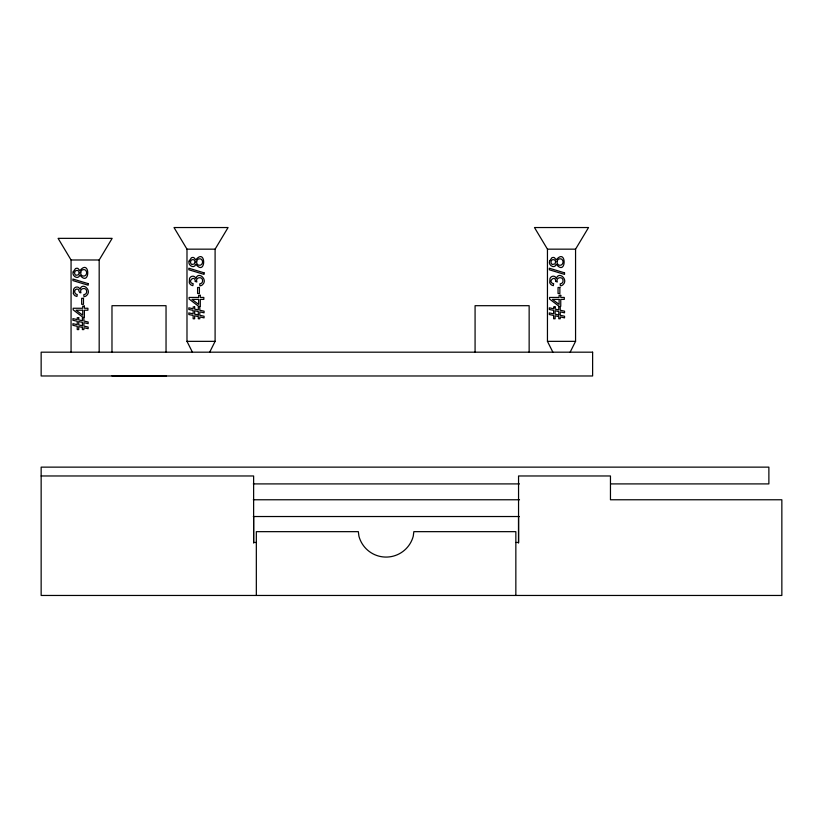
<?xml version="1.0" encoding="UTF-8"?>
<svg xmlns="http://www.w3.org/2000/svg" width="823" height="823" viewBox="0 0 823 823"><rect width="100%" height="100%" fill="white"/><g stroke="black" fill="none" stroke-linecap="round" stroke-linejoin="round"><path stroke-width="1.23" d="M253.628 543.036L253.628 516.525M518.552 543.036L518.552 516.525M209.7 352.162L215.101 341.35L215.101 249.163L228.074 227.539L174.013 227.539L186.986 249.163L186.986 341.35L192.397 352.162M570.154 352.162L575.565 341.35L575.565 249.163L588.538 227.539L534.477 227.539L547.449 249.163L547.449 341.35L552.861 352.162M99.182 352.162L99.182 259.986L112.154 238.351L58.094 238.351L71.066 259.986L71.066 352.162M186.986 249.163L215.101 249.163M547.449 249.163L575.565 249.163M71.066 259.986L99.182 259.986M186.986 341.35L215.101 341.35M547.449 341.35L575.565 341.35M111.979 375.885L139.005 375.885M139.437 375.885L166.472 375.885M41.15 475.972L253.628 475.972L253.628 542.47L256.169 542.47M253.299 483.903L519.447 483.903M610.728 483.903L768.877 483.903L768.877 467.135L41.15 467.135L41.15 595.461L781.85 595.461L781.85 499.767L610.46 499.767L610.46 475.972L518.552 475.972L518.552 542.47L516 542.47M253.299 499.767L519.519 499.767M253.299 516.525L519.447 516.525M73.36 293.41L73.628 289.274A4.043 3.734 -90 0 1 75.963 287.155L76.94 287.011A3.374 3.117 -90 0 1 79.389 288.256L79.924 289.212C82.578 281.703 91.816 290.282 87.012 295.087A4.701 4.341 90 0 1 84.892 296.496L84.018 296.671L83.781 294.716L85.098 294.253A2.829 2.613 -90 0 0 86.672 291.589C86.929 286.641 78.782 288.029 80.932 292.813C78.144 293.472 79.903 288.688 76.899 289.027C73.638 289.171 74.08 294.511 77.259 294.521L76.93 296.475L75.315 295.889A4.403 4.064 -90 0 1 73.36 293.42M529.148 352.182L529.148 305.693L475.077 305.693L475.077 352.182M515.846 595.461L515.846 531.658L413.846 531.658L413.249 536.236A28.116 28.116 0 0 1 358.931 536.236L358.334 531.658L256.334 531.658L256.334 595.461M166.04 352.182L166.04 305.693L111.979 305.693L111.979 352.182M195.288 281.466L196.851 281.991C194.701 277.217 202.839 275.828 202.592 280.777A2.829 2.613 -90 0 1 201.018 283.441L199.701 283.894L199.938 285.859L200.812 285.684A4.701 4.341 90 0 0 202.931 284.274C207.735 279.46 198.497 270.89 195.843 278.39L195.308 277.444A3.374 3.117 -90 0 0 192.86 276.199L191.882 276.343A4.043 3.734 -90 0 0 189.547 278.462L189.28 282.598A4.403 4.064 -90 0 0 191.234 285.067L192.849 285.663L193.168 283.698C186.255 282.186 195.102 274.049 195.288 281.466M555.751 281.466L557.315 281.991C555.165 277.217 563.302 275.828 563.055 280.777A2.829 2.613 -90 0 1 561.481 283.441L560.154 283.894L560.401 285.859L561.276 285.684A4.701 4.341 -90 0 0 563.395 284.274C568.199 279.46 558.961 270.89 556.307 278.39L555.772 277.444A3.374 3.117 -90 0 0 553.323 276.199L552.346 276.343A4.043 3.734 -90 0 0 550.011 278.462L549.743 282.598A4.403 4.064 -90 0 0 551.698 285.067L553.313 285.663L553.632 283.698C546.719 282.186 555.566 274.049 555.751 281.466M73.185 271.909C71.601 276.137 78.298 280.087 79.913 275.088C90.232 287.896 90.458 257.928 79.913 270.613L77.918 268.411A4.033 3.724 90 0 0 75.479 268.586L73.185 271.909M189.105 261.097C187.521 265.315 194.218 269.275 195.833 264.276C206.151 277.084 206.378 247.116 195.833 259.801L193.837 257.599A4.033 3.724 90 0 0 191.399 257.774L189.105 261.097M549.569 261.097C547.984 265.315 554.681 269.275 556.297 264.276C566.615 277.084 566.841 247.116 556.297 259.801L554.301 257.599A4.033 3.724 -90 0 0 551.863 257.774L549.569 261.097M80.757 272.238L80.757 273.575A3.004 2.778 -90 0 0 81.549 275.201A3.025 2.798 -90 0 0 83.051 276.055C86.065 276.744 87.814 272.578 85.839 270.53A2.983 2.757 -90 0 0 84.327 269.677L83.092 269.677A3.055 2.819 -90 0 0 81.559 270.561A3.127 2.891 -90 0 0 80.757 272.238M196.676 261.426L196.676 262.763A3.004 2.778 -90 0 0 197.469 264.389A3.025 2.798 -90 0 0 198.971 265.243C201.985 265.932 203.734 261.765 201.758 259.718A2.983 2.757 -90 0 0 200.246 258.864L199.012 258.864A3.127 2.891 -90 0 0 196.676 261.426M557.14 261.426L557.14 262.763A3.004 2.778 -90 0 0 557.932 264.389A3.025 2.798 -90 0 0 559.434 265.243C562.448 265.932 564.197 261.765 562.222 259.718A2.983 2.757 -90 0 0 560.71 258.864L559.475 258.864A3.127 2.891 -90 0 0 557.14 261.426M79.224 272.855L78.566 274.748L75.994 275.294A2.562 2.366 -90 0 1 74.605 272.876C74.337 269.615 79.512 269.553 79.224 272.855M195.144 262.043L194.475 263.936L191.913 264.481A2.562 2.366 -90 0 1 190.524 262.064C190.247 258.803 195.432 258.741 195.144 262.043M555.607 262.043L554.939 263.936L552.377 264.481A2.562 2.366 -90 0 1 550.988 262.064C550.71 258.803 555.895 258.741 555.607 262.043M199.403 287.484L197.582 287.484L197.582 293.502L199.403 293.502L199.403 287.484M559.866 287.484L558.045 287.484L558.045 293.502L559.866 293.502L559.866 287.484M200.298 295.292L198.641 295.292L198.641 297.442L189.095 297.442L189.095 299.037L198.641 306.321L200.298 306.321L200.298 299.397L203.826 299.397L203.826 297.442L200.298 297.442L200.298 295.292M560.761 295.292L559.105 295.292L559.105 297.442L549.558 297.442L549.558 299.037L559.105 306.321L560.761 306.321L560.761 299.397L564.29 299.397L564.29 297.442L560.761 297.442L560.761 295.292M83.483 298.307L81.662 298.307L81.662 304.315L83.483 304.315L83.483 298.307M198.641 299.397L191.996 299.397L198.641 304.397L198.641 299.397M559.105 299.397L552.459 299.397L559.105 304.397L559.105 299.397M84.378 306.105L82.722 306.105L82.722 308.255L73.175 308.255L73.175 309.86L82.722 317.133L84.378 317.133L84.378 310.209L87.907 310.209L87.907 308.255L84.378 308.255L84.378 306.105M194.65 306.886L193.158 306.886L193.158 308.769L188.837 307.823L188.837 309.458L193.158 310.405L193.158 313.841L188.837 312.894L188.837 314.52L193.158 315.466L193.158 318.768L194.65 318.768L194.65 315.795L198.302 316.598L198.302 318.768L199.794 318.768L199.794 316.927L204.073 317.873L204.073 316.238L199.794 315.291L199.794 311.876L204.073 312.812L204.073 311.187L199.794 310.24L199.794 306.886L198.302 306.886L198.302 309.911L194.65 309.098L194.65 306.886M555.114 306.886L553.622 306.886L553.622 308.769L549.301 307.823L549.301 309.458L553.622 310.405L553.622 313.841L549.301 312.894L549.301 314.52L553.622 315.466L553.622 318.768L555.114 318.768L555.114 315.795L558.766 316.598L558.766 318.768L560.257 318.768L560.257 316.927L564.537 317.873L564.537 316.238L560.257 315.291L560.257 311.876L564.537 312.812L564.537 311.187L560.257 310.24L560.257 306.886L558.766 306.886L558.766 309.911L555.114 309.098L555.114 306.886M82.722 310.209L76.076 310.209L82.722 315.209L82.722 310.209M78.73 317.699L77.239 317.699L77.239 319.581L72.918 318.635L72.918 320.281L77.239 321.227L77.239 324.653L72.918 323.706L72.918 325.332L77.239 326.278L77.239 329.581L78.73 329.581L78.73 326.608L82.382 327.41L82.382 329.581L83.874 329.581L83.874 327.739L88.164 328.686L88.164 327.05L83.874 326.103L83.874 322.688L88.164 323.624L88.164 321.999L83.874 321.052L83.874 317.699L82.382 317.699L82.382 320.723L78.73 319.91L78.73 317.699M592.622 352.182L41.15 352.182L41.15 375.977L592.622 375.977L592.622 352.182M558.766 314.972L555.114 314.16L555.114 310.734L558.766 311.547L558.766 314.972M198.302 314.972L194.65 314.16L194.65 310.734L198.302 311.547L198.302 314.972M82.382 325.785L78.73 324.972L78.73 321.546L82.382 322.369L82.382 325.785M564.537 272.825L549.301 268.216L549.301 269.779L564.537 274.398L564.537 272.825M204.073 272.825L188.837 268.216L188.837 269.779L204.073 274.398L204.073 272.825M88.164 283.637L72.918 279.028L72.918 280.592L88.164 285.211L88.164 283.637"/></g></svg>
